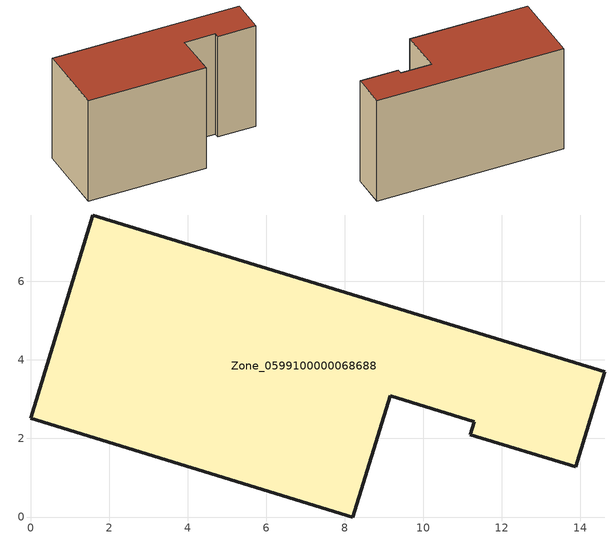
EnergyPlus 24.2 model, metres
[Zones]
Zone_0599100000068688
 floor ground (C_G): 14.63,3.7 13.88,1.28 11.2,2.1 11.3,2.43 9.16,3.09 8.21,0 0,2.52 1.59,7.69 z0
 wall outside (C_F): 1.59,7.69 0,2.52 8.21,0 9.16,3.09 11.3,2.43 11.2,2.1 13.88,1.28 14.63,3.7 1.59,7.69 z0:7.99
 roof outside (C_R): 14.63,3.7 1.59,7.69 0,2.52 8.21,0 9.16,3.09 11.3,2.43 11.2,2.1 13.88,1.28 z7.99
[BUILDING]
Pand.0599100000068688: North Axis=0; Terrain=City; Loads Convergence Tolerance Value=0.04; Temperature Convergence Tolerance Value=0.4; Solar Distribution=FullExterior; Maximum Number of Warmup Days=25; Minimum Number of Warmup Days=1
[Site:Location]
Rotterdam.The.Hague.AP_ZH_NLD Design_Conditions: Latitude=51.96; Longitude=4.45; Time Zone=1; Elevation=-4.5
[SITE:GROUNDTEMPERATURE:BUILDINGSURFACE]
18, 18, 18, 18, 18, 18, 18, 18, 18, 18, 18, 18
[MATERIAL] Thermal Absorptance=0.9; Solar Absorptance=0.7; Visible Absorptance=0.7
Name | Roughness | Thickness | Conductivity | Density | Specific Heat
G.TI.1975-1991 | MediumSmooth | 0.15 | 0.288461 | 540 | 1210
F.TI.1975-1991 | Rough | 0.3 | 0.230769 | 1920 | 840
R.TI.1975-1991 | MediumRough | 0.2 | 0.153846 | 1500 | 1000
[CONSTRUCTION]
C_G: G.TI.1975-1991
C_F: F.TI.1975-1991
C_R: R.TI.1975-1991
[ZONE]
Zone_0599100000068688: Type=1; Multiplier=1; Ceiling Height=Autocalculate; Volume=Autocalculate; Floor Area=autocalculate; Part of Total Floor Area=Yes
[ZONEINFILTRATION:DESIGNFLOWRATE]
Infil_Zone_0599100000068688: Zone or ZoneList or Space or SpaceList=Zone_0599100000068688; Schedule=AlwaysOn; Design Flow Rate Calculation Method=Flow/Area; Flow Rate per Floor Area=0.003; Constant Term Coefficient=1; Temperature Term Coefficient=0; Velocity Term Coefficient=0; Velocity Squared Term Coefficient=0
[HVACTEMPLATE:ZONE:IDEALLOADSAIRSYSTEM]
Zone_0599100000068688: Maximum Heating Supply Air Temperature=50; Minimum Cooling Supply Air Temperature=13; Maximum Heating Supply Air Humidity Ratio=0.0156; Minimum Cooling Supply Air Humidity Ratio=0.0077; Heating Limit=NoLimit; Cooling Limit=NoLimit; Dehumidification Control Type=ConstantSensibleHeatRatio; Cooling Sensible Heat Ratio=0.7; Dehumidification Setpoint=60; Humidification Control Type=None; Humidification Setpoint=30; Outdoor Air Method=None; Outdoor Air Flow Rate per Person=0.00944; Outdoor Air Flow Rate per Zone Floor Area=0; Outdoor Air Flow Rate per Zone=0; Demand Controlled Ventilation Type=None; Outdoor Air Economizer Type=NoEconomizer; Heat Recovery Type=None; Sensible Heat Recovery Effectiveness=0.7; Latent Heat Recovery Effectiveness=0.65
[ZONECONTROL:THERMOSTAT]
ThermostatControl_Zone_0599100000068688: Zone or ZoneList=Zone_0599100000068688; Control Type Schedule=DualSetpointControlType; Control 1=Thermostat_Zone_0599100000068688; Temperature Difference Between Cutout And Setpoint=0
[THERMOSTATSETPOINT:DUALSETPOINT]
Thermostat_Zone_0599100000068688: Heating Setpoint Temperature Schedule=HeatingSetpoint_Zone_0599100000068688; Cooling Setpoint Temperature Schedule=CoolingSetpoint_Zone_0599100000068688
[SCHEDULE:COMPACT]
HeatingSetpoint_Zone_0599100000068688: Through: 12/31, For: AllDays, Until: 24:00, 21
CoolingSetpoint_Zone_0599100000068688: Through: 12/31, For: AllDays, Until: 24:00, 24
DualSetpointControlType: Through: 12/31, For: AllDays, Until: 24:00, 4
AlwaysOn: Through: 12/31, For: AllDays, Until: 24:00, 1
